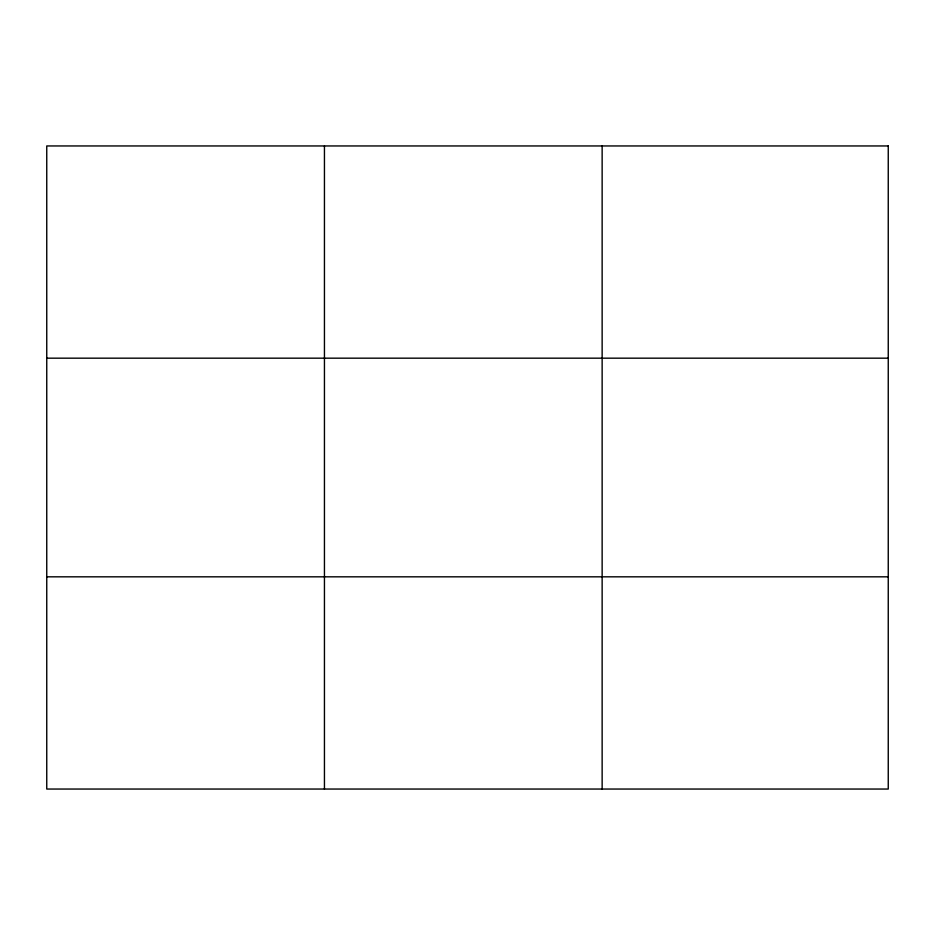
<?xml version="1.0" encoding="UTF-8"?>
<svg xmlns="http://www.w3.org/2000/svg" width="935" height="935" viewBox="0 0 935 935"><rect width="100%" height="100%" fill="white"/><g stroke="black" fill="none" stroke-linecap="round" stroke-linejoin="round"><path stroke-width="1.4" d="M324.445 145.953L324.445 789.046M602.14 145.953L602.14 789.046M46.75 358.175L888.25 358.175M46.75 576.825L888.25 576.825M888.25 145.953L888.25 789.046L46.75 789.046L46.75 145.953L888.25 145.953"/></g></svg>
